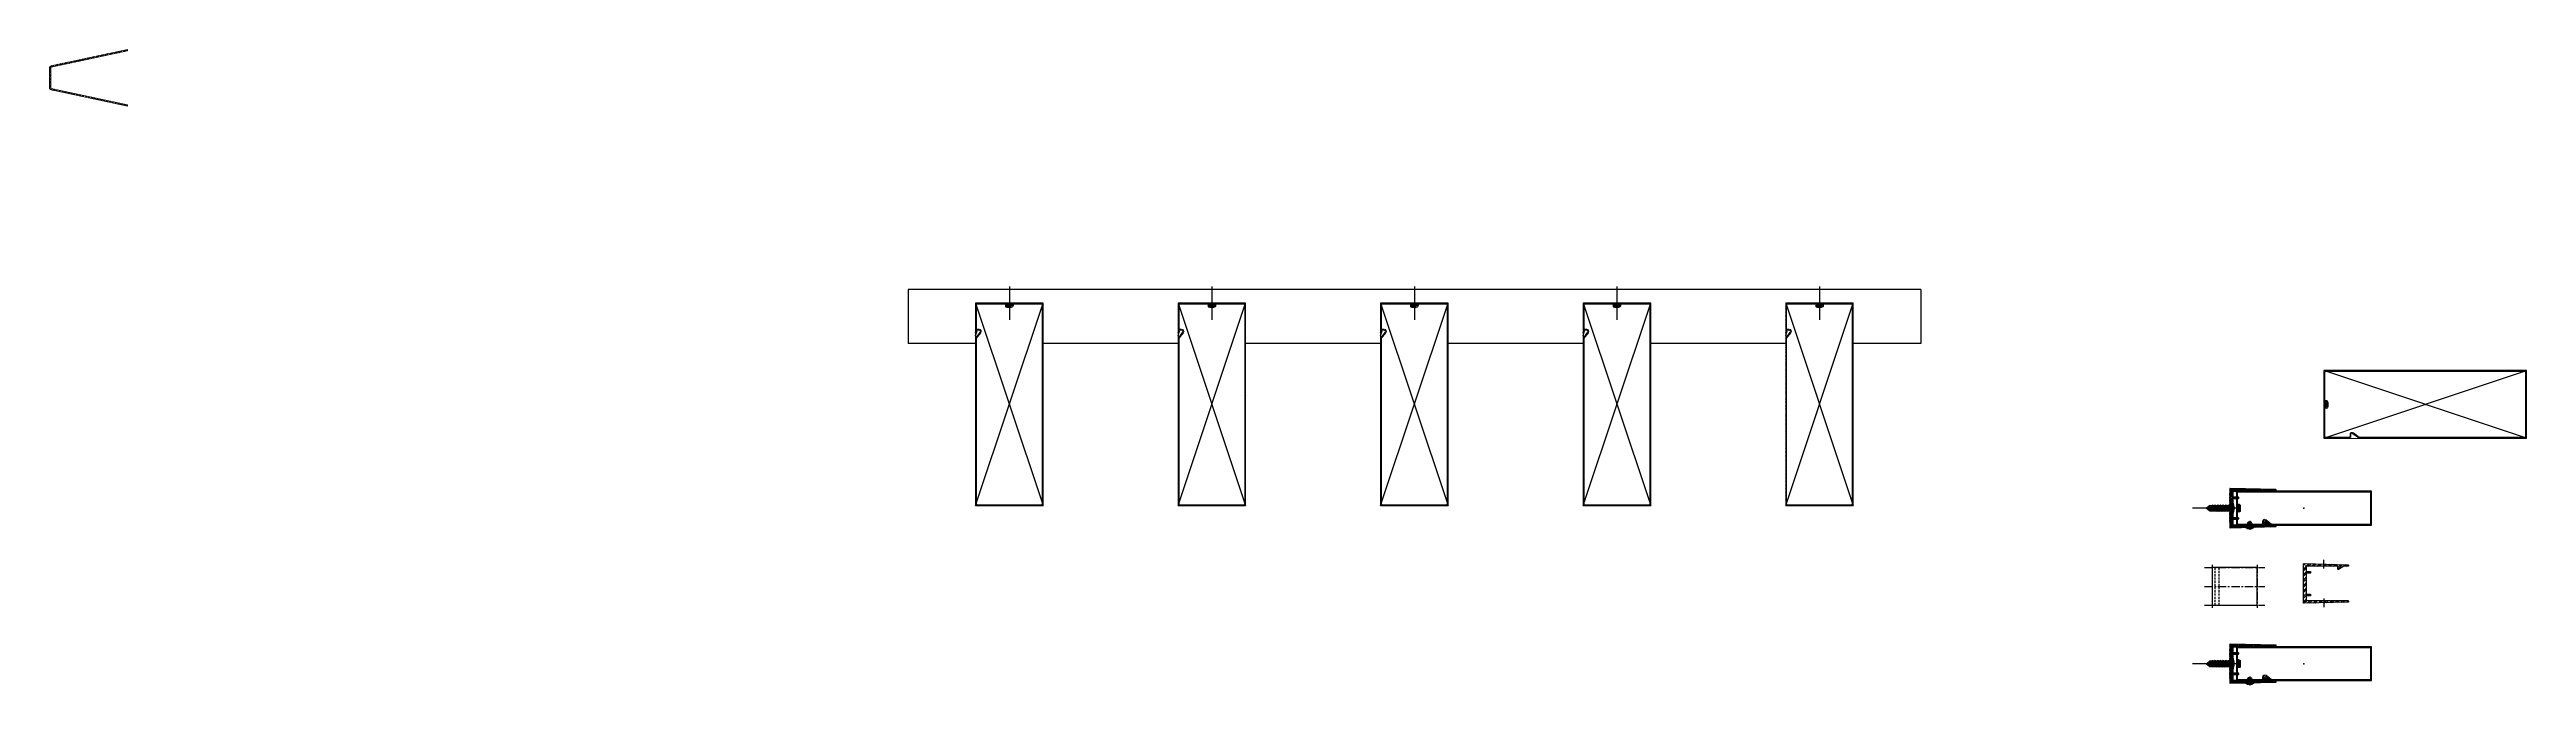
# Model space of a CAD drawing. Header units: millimetres. Extents: x -244126 to 368105, y -173968 to 259060.
# Drawn here: x 54314 to 56148, y 62376 to 62848 of the extents above; entities that cross this region are included whole.
import ezdxf

# ---------------------------------------------------------------- set-up
doc = ezdxf.new("R2010")
doc.units = ezdxf.units.MM
doc.header["$MEASUREMENT"] = 0
for name, pattern in [('CENTER', [2, 1.25, -0.25, 0.25, -0.25]), ('HIDDEN', [9.525, 6.35, -3.175]), ('SLD-Solid', [0])]:
    doc.linetypes.add(name, pattern=pattern)
for name, color, linetype in [('000 - GRID', 8, 'CENTER'), ('000 - H A T C H', 8, 'Continuous'), ('000 - H I D D E N', 7, 'Continuous'), ('000 - L I N E 0.1', 1, 'Continuous'), ('000 - SYMBOL CON', 1, 'Continuous'), ('000 - WIPEOUT', 250, 'Continuous'), ('001 - ASCESSORIES', 1, 'Continuous'), ('A02_LITEWOOD', 7, 'Continuous'), ('A03_SUN LOUVER', 7, 'Continuous')]:
    doc.layers.add(name, color=color, linetype=linetype)
doc.styles.add('Cetury Gothic', font='GOTHIC.TTF')

# ---------------------------------------------------------------- blocks, each defined once
blk = doc.blocks.new('*U3117')
at = {"color": 250}
blk.add_wipeout([(-75, -25), (75, -25), (75, 25), (-75, 25)], dxfattribs=at).dxf.layer = '000 - WIPEOUT'
blk.add_point((0, 0))
at = {"layer": 'A02_LITEWOOD', "color": 0, "linetype": 'SLD-Solid', "lineweight": 15}
blk.add_lwpolyline([(-73.4, -1.8), (-72.7, -1.8), (-72.7, 1.3, 0.414214), (-73.6, 2.2), (-74.1, 2.2, 0.414214), (-75, 1.3), (-75, -23.9, 0.414214), (-73.9, -25), (-56.2, -25, 0.414214), (-55, -23.9), (-55, -22.4, -0.616061), (-53.5, -21.7), (-49.4, -24.8, 0.164473), (-48.9, -25), (73.8, -25, 0.414214), (75, -23.9), (75, 23.8, 0.414214), (73.8, 25), (-73.9, 25, 0.414214), (-75, 23.8), (-75, 3.2, 0.414214), (-74.1, 2.3), (-73.5, 2.3, -0.414214), (-72.6, 1.4), (-72.6, -1.8, -0.414214), (-73, -2.2), (-73, -2.2, -0.414214), (-73.5, -1.8), (-73.5, 1.4), (-74.2, 1.4), (-74.2, -1.8, 1.000966), (-71.9, -1.8), (-71.9, 1.4, 0.414214), (-73.5, 3), (-74.1, 3, -0.414214), (-74.3, 3.2), (-74.3, 23.8, -0.414214), (-73.9, 24.3), (73.8, 24.3, -0.414214), (74.3, 23.8), (74.3, -23.9, -0.414214), (73.8, -24.3), (-48.9, -24.3, -0.164473), (-49, -24.3), (-53.1, -21.1, 0.617259), (-55.7, -22.4), (-55.7, -23.9, -0.414214), (-56.2, -24.3), (-73.9, -24.3, -0.414214), (-74.3, -23.9), (-74.3, 1.3, -0.414214), (-74.1, 1.5), (-73.6, 1.5, -0.414214), (-73.4, 1.3)], format="xyb", close=True, dxfattribs=at)
blk = doc.blocks.new('000 - FAMELINE_AL.LITEWOOD_50x150mm._CUT_VIEW')
at = {"color": 250}
blk.add_wipeout([(-75, 25), (-75, -25), (75, -25), (75, 25)], dxfattribs=at).dxf.layer = '000 - WIPEOUT'
at = {"layer": '000 - H A T C H'}
h = blk.add_hatch(dxfattribs=at)
h.set_pattern_fill('ANSI32', color=8, scale=5)
h.set_pattern_definition([(45, (0, -84.774), (-1.325825, 1.325825), []), (45, (0.8839, -84.774), (-1.325825, 1.325825), [])])
edge = h.paths.add_edge_path()
edge.add_line((-73.4, -1.8), (-72.7, -1.8))
edge.add_line((-72.7, -1.8), (-72.7, 1.3))
edge.add_arc((-73.6, 1.3), 0.9, 360, 450)
edge.add_line((-73.6, 2.2), (-74.1, 2.2))
edge.add_arc((-74.1, 1.3), 0.9, 90, 180)
edge.add_line((-75, 1.3), (-75, -23.8))
edge.add_arc((-73.8, -23.8), 1.15, 180, 270)
edge.add_line((-73.9, -25), (-56.2, -25))
edge.add_arc((-56.2, -23.8), 1.15, 270, 360)
edge.add_line((-55, -23.9), (-55, -22.4))
edge.add_arc((-54.1, -22.4), 0.938, 53.0492, 179.5916, ccw=False)
edge.add_line((-53.5, -21.7), (-49.4, -24.8))
edge.add_arc((-48.9, -24.1), 0.9, 232.64, 270)
edge.add_line((-48.9, -25), (73.8, -25))
edge.add_arc((73.8, -23.8), 1.15, 270, 360)
edge.add_line((75, -23.9), (75, 23.8))
edge.add_arc((73.9, 23.9), 1.15, 360, 450)
edge.add_line((73.9, 25), (-73.8, 25))
edge.add_arc((-73.8, 23.9), 1.15, 90, 180)
edge.add_line((-75, 23.9), (-75, 3.2))
edge.add_arc((-74.1, 3.2), 0.9, 180, 270)
edge.add_line((-74.1, 2.3), (-73.5, 2.3))
edge.add_arc((-73.5, 1.4), 0.9, 0, 90, ccw=False)
edge.add_line((-72.6, 1.4), (-72.6, -1.8))
edge.add_arc((-73, -1.8), 0.45, 270, 360, ccw=False)
edge.add_line((-73, -2.2), (-73, -2.2))
edge.add_arc((-73, -1.8), 0.45, 180, 270, ccw=False)
edge.add_line((-73.5, -1.8), (-73.5, 1.4))
edge.add_line((-73.5, 1.4), (-74.2, 1.4))
edge.add_line((-74.2, 1.4), (-74.2, -1.8))
edge.add_arc((-73, -1.8), 1.17, 179.8894, 360)
edge.add_line((-71.9, -1.8), (-71.9, 1.4))
edge.add_arc((-73.5, 1.4), 1.6, 360, 450)
edge.add_line((-73.5, 3), (-74.1, 3))
edge.add_arc((-74.1, 3.2), 0.2, 180, 270, ccw=False)
edge.add_line((-74.3, 3.2), (-74.3, 23.9))
edge.add_arc((-73.8, 23.9), 0.45, 90, 180, ccw=False)
edge.add_line((-73.8, 24.3), (73.9, 24.3))
edge.add_arc((73.9, 23.9), 0.45, 0, 90, ccw=False)
edge.add_line((74.3, 23.9), (74.3, -23.9))
edge.add_arc((73.8, -23.8), 0.45, 270, 360, ccw=False)
edge.add_line((73.8, -24.3), (-48.9, -24.3))
edge.add_arc((-48.9, -24.1), 0.2, 232.64, 270, ccw=False)
edge.add_line((-49, -24.3), (-53.1, -21.1))
edge.add_arc((-54.1, -22.4), 1.64, 52.9496, 179.691)
edge.add_line((-55.7, -22.4), (-55.7, -23.8))
edge.add_arc((-56.1, -23.8), 0.45, 270, 360, ccw=False)
edge.add_line((-56.2, -24.3), (-73.9, -24.3))
edge.add_arc((-73.9, -23.8), 0.45, 180, 270, ccw=False)
edge.add_line((-74.3, -23.8), (-74.3, 1.3))
edge.add_arc((-74.1, 1.3), 0.2, 90, 180, ccw=False)
edge.add_line((-74.1, 1.5), (-73.6, 1.5))
edge.add_arc((-73.6, 1.3), 0.2, 0, 90, ccw=False)
edge.add_line((-73.4, 1.3), (-73.4, -1.8))
at = {"color": 3}
blk.add_point((0, 0), dxfattribs=at)
at = {"layer": 'Defpoints', "color": 250}
blk.add_lwpolyline([(-75, 25), (-75, -25), (75, -25), (75, 25)], close=True, dxfattribs=at)
at = {"layer": 'A02_LITEWOOD', "color": 0}
blk.add_blockref('*U3117', (0, 0), dxfattribs=at)
at = {"layer": '000 - SYMBOL CON', "color": 8, "linetype": 'ByBlock'}
for p, q in [((-75, -25), (75, 25)), ((75, -25), (-75, 25))]:
    blk.add_line(p, q, dxfattribs=at)
blk = doc.blocks.new('000 - ASSCESSORIES_FAMELINE_ALC-CARRIER_FOR_50x150mm._TOP_VIEW')
at = {"layer": '001 - ASCESSORIES', "color": 0}
for p, q in [((0, 150), (0, 0)), ((40, 150), (40, 100)), ((40, 50), (40, 0))]:
    blk.add_line(p, q, dxfattribs=at)
at = {"layer": '001 - ASCESSORIES', "color": 0, "linetype": 'SLD-Solid', "lineweight": 15}
blk.add_line((32, 50), (31.2, 50.2), dxfattribs=at)
at = {"layer": '001 - ASCESSORIES', "color": 0}
for points in [[(40, 100), (10, 100), (10, 50), (40, 50)], [(34.2, 50), (30.4, 51.1), (30.3, 50.5)], [(32, 50), (30.3, 50.5)]]:
    blk.add_lwpolyline(points, dxfattribs=at)
at = {"layer": '001 - ASCESSORIES', "color": 0, "linetype": 'SLD-Solid', "lineweight": 15}
blk.add_arc((270.3, 886), 868.8, 253.9699, 254.0359, dxfattribs=at)
at = {"layer": 'Defpoints', "color": 250}
blk.add_lwpolyline([(-2.3, 75), (22.3, 75)], dxfattribs=at)
blk = doc.blocks.new('SELF DRILLING SCREW No.8 - 19')
h = blk.add_hatch(color=250)
h.dxf.hatch_style = 1
edge = h.paths.add_edge_path()
edge.add_arc((3.1902, 8.9119), 0.00904, 60.1372, 119.8628)
edge.add_line((3.1857, 8.9198), (3.1857, 8.9193))
edge.add_line((3.1857, 8.9193), (3.1877, 8.9193))
edge.add_line((3.1877, 8.9193), (3.1882, 8.9175))
edge.add_line((3.1882, 8.9175), (3.1882, 8.9171))
edge.add_arc((3.1874, 8.9175), 0.000966, 292.4776, 334.1153, ccw=False)
edge.add_arc((3.1883, 8.9172), 0.000847, 224.556, 262.9855)
edge.add_line((3.1882, 8.9164), (3.1882, 8.9151))
edge.add_arc((3.1874, 8.9155), 0.000966, 292.4776, 334.1153, ccw=False)
edge.add_arc((3.1883, 8.9152), 0.000847, 224.556, 262.9855)
edge.add_line((3.1882, 8.9144), (3.1882, 8.9131))
edge.add_arc((3.1874, 8.9135), 0.000966, 292.4776, 334.1153, ccw=False)
edge.add_arc((3.1883, 8.9132), 0.000847, 224.556, 262.9855)
edge.add_line((3.1882, 8.9124), (3.1882, 8.9111))
edge.add_arc((3.1874, 8.9115), 0.000966, 292.4776, 334.1153, ccw=False)
edge.add_arc((3.1883, 8.9112), 0.000847, 224.556, 262.9855)
edge.add_line((3.1882, 8.9104), (3.1882, 8.9091))
edge.add_arc((3.1874, 8.9095), 0.000966, 292.4776, 334.1153, ccw=False)
edge.add_arc((3.1883, 8.9092), 0.000847, 224.556, 262.9855)
edge.add_line((3.1882, 8.9084), (3.1882, 8.9071))
edge.add_arc((3.1874, 8.9075), 0.000966, 292.4776, 334.1153, ccw=False)
edge.add_arc((3.1883, 8.9072), 0.000847, 224.556, 262.9855)
edge.add_line((3.1882, 8.9064), (3.1882, 8.9051))
edge.add_arc((3.1874, 8.9055), 0.000966, 292.4776, 334.1153, ccw=False)
edge.add_arc((3.1883, 8.9052), 0.000847, 224.556, 262.9855)
edge.add_line((3.1882, 8.9044), (3.1882, 8.9027))
edge.add_line((3.1882, 8.9027), (3.1902, 8.9003))
edge.add_line((3.1902, 8.9003), (3.1922, 8.9027))
edge.add_line((3.1922, 8.9027), (3.1922, 8.9073))
edge.add_arc((3.1918, 8.9083), 0.00105, 294.1341, 332.4587)
edge.add_arc((3.1928, 8.9084), 0.000657, 218.6596, 268.8819, ccw=False)
edge.add_line((3.1922, 8.908), (3.1922, 8.9093))
edge.add_arc((3.1918, 8.9103), 0.00105, 294.1341, 332.4587)
edge.add_arc((3.1928, 8.9104), 0.000657, 218.6596, 268.8819, ccw=False)
edge.add_line((3.1922, 8.91), (3.1922, 8.9113))
edge.add_arc((3.1918, 8.9123), 0.00105, 294.1341, 332.4587)
edge.add_arc((3.1928, 8.9124), 0.000657, 218.6596, 268.8819, ccw=False)
edge.add_line((3.1922, 8.912), (3.1922, 8.9133))
edge.add_arc((3.1918, 8.9143), 0.00105, 294.1341, 332.4587)
edge.add_arc((3.1928, 8.9144), 0.000657, 218.6596, 268.8819, ccw=False)
edge.add_line((3.1922, 8.914), (3.1922, 8.9153))
edge.add_arc((3.1918, 8.9163), 0.00105, 294.1341, 332.4587)
edge.add_arc((3.1928, 8.9164), 0.000657, 218.6596, 268.8819, ccw=False)
edge.add_line((3.1922, 8.916), (3.1922, 8.9173))
edge.add_arc((3.1918, 8.9183), 0.00105, 294.1341, 332.4587)
edge.add_arc((3.1928, 8.9184), 0.000657, 225.6091, 268.8819, ccw=False)
edge.add_line((3.1923, 8.918), (3.1927, 8.9193))
edge.add_line((3.1927, 8.9193), (3.1947, 8.9193))
edge.add_line((3.1947, 8.9193), (3.1947, 8.9198))
at = {"layer": '000 - L I N E 0.1', "color": 0}
for p, q in [((3.1857, 8.9193), (3.1857, 8.9198)), ((3.1947, 8.9198), (3.1857, 8.9198)), ((3.1947, 8.9193), (3.1857, 8.9193)), ((3.1877, 8.9193), (3.1882, 8.9175)), ((3.1877, 8.9167), (3.1927, 8.9178)), ((3.1882, 8.9171), (3.1882, 8.9175)), ((3.1882, 8.9151), (3.1882, 8.9164)), ((3.1897, 8.921), (3.1897, 8.9203)), ((3.1897, 8.9203), (3.1909, 8.9203)), ((3.1909, 8.9203), (3.1909, 8.9209)), ((3.1922, 8.916), (3.1922, 8.9173)), ((3.1923, 8.918), (3.1927, 8.9193)), ((3.1947, 8.9193), (3.1947, 8.9198)), ((3.1877, 8.9147), (3.1927, 8.9158)), ((3.1877, 8.9127), (3.1927, 8.9138)), ((3.1877, 8.9107), (3.1927, 8.9118)), ((3.1877, 8.9087), (3.19, 8.9092)), ((3.1877, 8.9067), (3.1891, 8.907)), ((3.1877, 8.9047), (3.1885, 8.9048)), ((3.1882, 8.9131), (3.1882, 8.9144)), ((3.1882, 8.9111), (3.1882, 8.9124)), ((3.1882, 8.9091), (3.1882, 8.9104)), ((3.1882, 8.9071), (3.1882, 8.9084)), ((3.1882, 8.9051), (3.1882, 8.9064)), ((3.1882, 8.9027), (3.1882, 8.9044)), ((3.1882, 8.9027), (3.1902, 8.9003)), ((3.1902, 8.9003), (3.1922, 8.9084)), ((3.1902, 8.9003), (3.1922, 8.9027)), ((3.1915, 8.9095), (3.1927, 8.9098)), ((3.1922, 8.9084), (3.1915, 8.9018)), ((3.1922, 8.914), (3.1922, 8.9153)), ((3.1922, 8.912), (3.1922, 8.9133)), ((3.1922, 8.91), (3.1922, 8.9113)), ((3.1922, 8.908), (3.1922, 8.9093)), ((3.1922, 8.9076), (3.1927, 8.9078)), ((3.1922, 8.9027), (3.1922, 8.9073)), ((3.1922, 8.906), (3.1922, 8.9073)), ((3.1922, 8.904), (3.1922, 8.9053))]:
    blk.add_line(p, q, dxfattribs=at)
for points in [[(3.1882, 8.9171), (3.1922, 8.918, 0.222712), (3.1927, 8.9178, -0.168799), (3.1922, 8.9173), (3.1882, 8.9164, -0.16927), (3.1877, 8.9167, 0.183704)], [(3.1882, 8.9151), (3.1922, 8.916, 0.222712), (3.1927, 8.9158, -0.168799), (3.1922, 8.9153), (3.1882, 8.9144, -0.16927), (3.1877, 8.9147, 0.183704)], [(3.1882, 8.9131), (3.1922, 8.914, 0.222712), (3.1927, 8.9138, -0.168799), (3.1922, 8.9133), (3.1882, 8.9124, -0.16927), (3.1877, 8.9127, 0.183704)], [(3.1882, 8.9111), (3.1922, 8.912, 0.222712), (3.1927, 8.9118, -0.168799), (3.1922, 8.9113), (3.1882, 8.9104, -0.16927), (3.1877, 8.9107, 0.183704)]]:
    blk.add_lwpolyline(points, format="xyb", close=True, dxfattribs=at)
for points in [[(3.1898, 8.9088), (3.1882, 8.9084, -0.16927), (3.1877, 8.9087, 0.183704), (3.1882, 8.9091), (3.1922, 8.91, 0.222712), (3.1927, 8.9098, -0.168799), (3.1922, 8.9093), (3.1919, 8.9092)], [(3.1889, 8.9066), (3.1882, 8.9064, -0.16927), (3.1877, 8.9067, 0.183704), (3.1882, 8.9071), (3.1892, 8.9073)], [(3.1884, 8.9045), (3.1882, 8.9044, -0.16927), (3.1877, 8.9047, 0.183704), (3.1882, 8.9051)], [(3.1922, 8.908), (3.1922, 8.908, 0.222712), (3.1927, 8.9078, -0.168799), (3.1922, 8.9073), (3.1921, 8.9073)]]:
    blk.add_lwpolyline(points, format="xyb", dxfattribs=at)
blk.add_lwpolyline([(3.1882, 8.9051), (3.1886, 8.9052)], dxfattribs=at)
for centre, radius, start, end in [((3.1902, 8.9119), 0.00904, 60.1372, 119.8628), ((3.2034, 8.902), 0.0151, 151.1413, 177.5421), ((3.1909, 8.9083), 0.00131, 2.4501, 128.8284)]:
    blk.add_arc(centre, radius, start, end, dxfattribs=at)
at = {"layer": 'Defpoints', "color": 0}
blk.add_line((3.1902, 8.9193), (3.1902, 8.9198), dxfattribs=at)
at = {"layer": 'Defpoints', "color": 2, "insert": (3.1904, 8.9078), "char_height": 0.001, "width": 0.059684, "attachment_point": 2, "style": 'Cetury Gothic'}
blk.add_mtext('\\A1;{\\H2.1x;\\C150;\\S3/4;\\H0.47634x; }', dxfattribs=at)
blk = doc.blocks.new('H-SELF DRILLING SCREW No.8 - 19.05mm.')
at = {"layer": '001 - ASCESSORIES', "color": 0}
blk.add_blockref('SELF DRILLING SCREW No.8 - 19', (-3.1902, -8.9193), dxfattribs=at)
blk = doc.blocks.new('*U929')
at = {"layer": 'Defpoints', "color": 250}
blk.add_line((0, 0.0051), (0, -0.0293), dxfattribs=at)
at = {"layer": '001 - ASCESSORIES', "color": 0}
blk.add_blockref('H-SELF DRILLING SCREW No.8 - 19.05mm.', (0, 0), dxfattribs=at)
blk = doc.blocks.new('*U3118')
at = {"color": 250}
blk.add_wipeout([(-50, -12.5), (50, -12.5), (50, 12.5), (-50, 12.5)], dxfattribs=at).dxf.layer = '000 - WIPEOUT'
blk.add_point((0, 0))
at = {"layer": 'A02_LITEWOOD', "color": 0, "linetype": 'SLD-Solid', "lineweight": 15}
blk.add_lwpolyline([(-48.4, -1.8), (-47.7, -1.8), (-47.7, 1.3, 0.414214), (-48.6, 2.2), (-49.1, 2.2, 0.414214), (-50, 1.3), (-50, -11.4, 0.414214), (-48.9, -12.5), (-31.2, -12.5, 0.414214), (-30, -11.4), (-30, -9.9, -0.616061), (-28.5, -9.2), (-24.4, -12.3, 0.164473), (-23.9, -12.5), (48.8, -12.5, 0.414214), (50, -11.4), (50, 11.3, 0.414214), (48.8, 12.5), (-48.9, 12.5, 0.414214), (-50, 11.3), (-50, 3.2, 0.414214), (-49.1, 2.3), (-48.5, 2.3, -0.414214), (-47.6, 1.4), (-47.6, -1.8, -0.414214), (-48, -2.2), (-48, -2.2, -0.414214), (-48.5, -1.8), (-48.5, 1.4), (-49.2, 1.4), (-49.2, -1.8, 1.000966), (-46.9, -1.8), (-46.9, 1.4, 0.414214), (-48.5, 3), (-49.1, 3, -0.414214), (-49.3, 3.2), (-49.3, 11.3, -0.414214), (-48.9, 11.8), (48.8, 11.8, -0.414214), (49.3, 11.3), (49.3, -11.4, -0.414214), (48.8, -11.8), (-23.9, -11.8, -0.164473), (-24, -11.8), (-28.1, -8.6, 0.617259), (-30.7, -9.9), (-30.7, -11.4, -0.414214), (-31.2, -11.8), (-48.9, -11.8, -0.414214), (-49.3, -11.4), (-49.3, 1.3, -0.414214), (-49.1, 1.5), (-48.6, 1.5, -0.414214), (-48.4, 1.3)], format="xyb", close=True, dxfattribs=at)
blk = doc.blocks.new('000 - FAMELINE_AL.LITEWOOD_25x100mm._CUT_VIEW')
at = {"color": 250}
blk.add_wipeout([(-50, 12.5), (-50, -12.5), (50, -12.5), (50, 12.5)], dxfattribs=at).dxf.layer = '000 - WIPEOUT'
at = {"layer": '000 - H A T C H'}
h = blk.add_hatch(dxfattribs=at)
h.set_pattern_fill('ANSI32', color=256, scale=2)
edge = h.paths.add_edge_path()
edge.add_line((-48.4, -1.8), (-47.7, -1.8))
edge.add_line((-47.7, -1.8), (-47.7, 1.3))
edge.add_arc((-48.6, 1.3), 0.9, 360, 450)
edge.add_line((-48.6, 2.2), (-49.1, 2.2))
edge.add_arc((-49.1, 1.3), 0.9, 90, 180)
edge.add_line((-50, 1.3), (-50, -11.4))
edge.add_arc((-48.8, -11.3), 1.15, 180, 270)
edge.add_line((-48.9, -12.5), (-31.2, -12.5))
edge.add_arc((-31.2, -11.3), 1.15, 270, 360)
edge.add_line((-30, -11.4), (-30, -9.9))
edge.add_arc((-29.1, -9.9), 0.938, 53.0492, 179.5916, ccw=False)
edge.add_line((-28.5, -9.2), (-24.4, -12.3))
edge.add_arc((-23.9, -11.6), 0.9, 232.64, 270)
edge.add_line((-23.9, -12.5), (48.8, -12.5))
edge.add_arc((48.8, -11.3), 1.15, 270, 360)
edge.add_line((50, -11.4), (50, 11.3))
edge.add_arc((48.9, 11.3), 1.15, 360, 450)
edge.add_line((48.9, 12.5), (-48.8, 12.5))
edge.add_arc((-48.8, 11.3), 1.15, 90, 180)
edge.add_line((-50, 11.4), (-50, 3.2))
edge.add_arc((-49.1, 3.2), 0.9, 180, 270)
edge.add_line((-49.1, 2.3), (-48.5, 2.3))
edge.add_arc((-48.5, 1.4), 0.9, 0, 90, ccw=False)
edge.add_line((-47.6, 1.4), (-47.6, -1.8))
edge.add_arc((-48, -1.8), 0.45, 270, 360, ccw=False)
edge.add_line((-48, -2.2), (-48, -2.2))
edge.add_arc((-48, -1.8), 0.45, 180, 270, ccw=False)
edge.add_line((-48.5, -1.8), (-48.5, 1.4))
edge.add_line((-48.5, 1.4), (-49.2, 1.4))
edge.add_line((-49.2, 1.4), (-49.2, -1.8))
edge.add_arc((-48, -1.8), 1.17, 179.8894, 360)
edge.add_line((-46.9, -1.8), (-46.9, 1.4))
edge.add_arc((-48.5, 1.4), 1.6, 360, 450)
edge.add_line((-48.5, 3), (-49.1, 3))
edge.add_arc((-49.1, 3.2), 0.2, 180, 270, ccw=False)
edge.add_line((-49.3, 3.2), (-49.3, 11.4))
edge.add_arc((-48.8, 11.4), 0.45, 90, 180, ccw=False)
edge.add_line((-48.8, 11.8), (48.9, 11.8))
edge.add_arc((48.9, 11.4), 0.45, 0, 90, ccw=False)
edge.add_line((49.3, 11.4), (49.3, -11.4))
edge.add_arc((48.8, -11.3), 0.45, 270, 360, ccw=False)
edge.add_line((48.8, -11.8), (-23.9, -11.8))
edge.add_arc((-23.9, -11.6), 0.2, 232.64, 270, ccw=False)
edge.add_line((-24, -11.8), (-28.1, -8.6))
edge.add_arc((-29.1, -9.9), 1.64, 52.9496, 179.691)
edge.add_line((-30.7, -9.9), (-30.7, -11.4))
edge.add_arc((-31.1, -11.3), 0.45, 270, 360, ccw=False)
edge.add_line((-31.2, -11.8), (-48.9, -11.8))
edge.add_arc((-48.9, -11.3), 0.45, 180, 270, ccw=False)
edge.add_line((-49.3, -11.4), (-49.3, 1.3))
edge.add_arc((-49.1, 1.3), 0.2, 90, 180, ccw=False)
edge.add_line((-49.1, 1.5), (-48.6, 1.5))
edge.add_arc((-48.6, 1.3), 0.2, 0, 90, ccw=False)
edge.add_line((-48.4, 1.3), (-48.4, -1.8))
h.paths.add_polyline_path([(-50, -12.5), (50, -12.5), (50, 12.5), (-50, 12.5)], flags=0)
at = {"layer": 'Defpoints', "color": 250}
blk.add_lwpolyline([(-50, 12.5), (-50, -12.5), (50, -12.5), (50, 12.5)], close=True, dxfattribs=at)
at = {"layer": 'A02_LITEWOOD', "color": 0}
blk.add_blockref('*U3118', (0, 0), dxfattribs=at)
at = {"layer": 'A03_SUN LOUVER', "color": 0}
blk.add_point((0, 0), dxfattribs=at)
blk = doc.blocks.new('000 - ASSCESSORIES_FAMELINE_AL.FLEX_BRACKET_FOR_25x100mm._CUT_VIEW')
at = {"layer": '000 - H A T C H'}
h = blk.add_hatch(dxfattribs=at)
h.set_pattern_fill('ANSI32', color=8, scale=3)
edge = h.paths.add_edge_path()
edge.add_line((0.2, -8.2), (0, -8.4))
edge.add_line((0, -8.4), (0.2, -8.6))
edge.add_line((0.2, -8.6), (0, -8.8))
edge.add_line((0, -8.8), (0.2, -9))
edge.add_line((0.2, -9), (0, -9.2))
edge.add_line((0, -9.2), (0.2, -9.4))
edge.add_line((0.2, -9.4), (0, -9.6))
edge.add_line((0, -9.6), (0.2, -9.8))
edge.add_line((0.2, -9.8), (0, -10))
edge.add_line((0, -10), (0.2, -10.2))
edge.add_line((0.2, -10.2), (0, -10.4))
edge.add_line((0, -10.4), (0.2, -10.6))
edge.add_line((0.2, -10.6), (0, -10.8))
edge.add_line((0, -10.8), (0.2, -11))
edge.add_line((0.2, -11), (0.2, -14.2))
edge.add_arc((0.5, -14.2), 0.3, 180, 271.3284)
edge.add_line((0.5, -14.5), (34.4, -13.7))
edge.add_arc((34.4, -13.4), 0.3, 271.3284, 360)
edge.add_line((34.7, -13.4), (34.7, -12.8))
edge.add_arc((34.4, -12.8), 0.3, 360, 450)
edge.add_line((34.4, -12.5), (30.5, -12.5))
edge.add_arc((30.5, -12.2), 0.3, 240.9454, 270, ccw=False)
edge.add_line((30.3, -12.5), (26.3, -10.2))
edge.add_arc((26.2, -10.5), 0.3, 60.9454, 180)
edge.add_line((25.9, -10.5), (25.9, -12.2))
edge.add_arc((25.6, -12.2), 0.3, -90, 0, ccw=False)
edge.add_line((25.6, -12.5), (3, -12.5))
edge.add_arc((3, -12.2), 0.3, 180, 270, ccw=False)
edge.add_line((2.7, -12.2), (2.7, -8.4))
edge.add_arc((3, -8.4), 0.3, 91, 180, ccw=False)
edge.add_line((3, -8.1), (6.6, -8.1))
edge.add_arc((6.6, -7.8), 0.3, 271, 360)
edge.add_line((6.9, -7.8), (6.9, -7.4))
edge.add_arc((6.6, -7.4), 0.3, 0, 89)
edge.add_line((6.6, -7.1), (3, -7))
edge.add_arc((3, -6.7), 0.3, 180, 269, ccw=False)
edge.add_line((2.7, -6.7), (2.7, -0.3))
edge.add_line((2.7, -0.3), (2.4, 0))
edge.add_line((2.4, 0), (2.7, 0.3))
edge.add_line((2.7, 0.3), (2.7, 6.7))
edge.add_arc((3, 6.7), 0.3, 91, 180, ccw=False)
edge.add_line((3, 7), (6.6, 7.1))
edge.add_arc((6.6, 7.4), 0.3, 271, 360)
edge.add_line((6.9, 7.4), (6.9, 7.8))
edge.add_arc((6.6, 7.8), 0.3, 0, 89)
edge.add_line((6.6, 8.1), (3, 8.1))
edge.add_arc((3, 8.4), 0.3, 180, 269, ccw=False)
edge.add_line((2.7, 8.4), (2.7, 12.2))
edge.add_arc((3, 12.2), 0.3, 90, 180, ccw=False)
edge.add_line((3, 12.5), (16.7, 12.5))
edge.add_line((16.7, 12.5), (16.9, 12.3))
edge.add_line((16.9, 12.3), (17.1, 12.5))
edge.add_line((17.1, 12.5), (17.3, 12.3))
edge.add_line((17.3, 12.3), (17.5, 12.5))
edge.add_line((17.5, 12.5), (17.7, 12.3))
edge.add_line((17.7, 12.3), (17.9, 12.5))
edge.add_line((17.9, 12.5), (18.1, 12.3))
edge.add_line((18.1, 12.3), (18.3, 12.5))
edge.add_line((18.3, 12.5), (18.5, 12.3))
edge.add_line((18.5, 12.3), (18.7, 12.5))
edge.add_line((18.7, 12.5), (18.9, 12.3))
edge.add_line((18.9, 12.3), (19.1, 12.5))
edge.add_line((19.1, 12.5), (19.3, 12.3))
edge.add_line((19.3, 12.3), (19.5, 12.5))
edge.add_line((19.5, 12.5), (19.7, 12.3))
edge.add_line((19.7, 12.3), (19.9, 12.5))
edge.add_line((19.9, 12.5), (20.1, 12.3))
edge.add_line((20.1, 12.3), (20.3, 12.5))
edge.add_line((20.3, 12.5), (20.5, 12.3))
edge.add_line((20.5, 12.3), (20.7, 12.5))
edge.add_line((20.7, 12.5), (20.9, 12.3))
edge.add_line((20.9, 12.3), (21.1, 12.5))
edge.add_line((21.1, 12.5), (21.3, 12.3))
edge.add_line((21.3, 12.3), (21.5, 12.5))
edge.add_line((21.5, 12.5), (21.7, 12.3))
edge.add_line((21.7, 12.3), (21.9, 12.5))
edge.add_line((21.9, 12.5), (22.1, 12.3))
edge.add_line((22.1, 12.3), (22.3, 12.5))
edge.add_line((22.3, 12.5), (22.5, 12.3))
edge.add_line((22.5, 12.3), (22.7, 12.5))
edge.add_line((22.7, 12.5), (22.9, 12.3))
edge.add_line((22.9, 12.3), (23.1, 12.5))
edge.add_line((23.1, 12.5), (23.3, 12.3))
edge.add_line((23.3, 12.3), (23.5, 12.5))
edge.add_line((23.5, 12.5), (23.7, 12.3))
edge.add_line((23.7, 12.3), (23.9, 12.5))
edge.add_line((23.9, 12.5), (24.1, 12.3))
edge.add_line((24.1, 12.3), (24.3, 12.5))
edge.add_line((24.3, 12.5), (24.5, 12.3))
edge.add_line((24.5, 12.3), (24.7, 12.5))
edge.add_line((24.7, 12.5), (24.9, 12.3))
edge.add_line((24.9, 12.3), (25.1, 12.5))
edge.add_line((25.1, 12.5), (25.3, 12.3))
edge.add_line((25.3, 12.3), (25.5, 12.5))
edge.add_line((25.5, 12.5), (25.7, 12.3))
edge.add_line((25.7, 12.3), (25.9, 12.5))
edge.add_line((25.9, 12.5), (26.1, 12.3))
edge.add_line((26.1, 12.3), (26.3, 12.5))
edge.add_line((26.3, 12.5), (26.5, 12.3))
edge.add_line((26.5, 12.3), (26.7, 12.5))
edge.add_line((26.7, 12.5), (26.9, 12.3))
edge.add_line((26.9, 12.3), (27.1, 12.5))
edge.add_line((27.1, 12.5), (27.3, 12.3))
edge.add_line((27.3, 12.3), (27.5, 12.5))
edge.add_line((27.5, 12.5), (27.7, 12.3))
edge.add_line((27.7, 12.3), (27.9, 12.5))
edge.add_line((27.9, 12.5), (28.1, 12.3))
edge.add_line((28.1, 12.3), (28.3, 12.5))
edge.add_line((28.3, 12.5), (28.5, 12.3))
edge.add_line((28.5, 12.3), (28.7, 12.5))
edge.add_line((28.7, 12.5), (28.9, 12.3))
edge.add_line((28.9, 12.3), (29.1, 12.5))
edge.add_line((29.1, 12.5), (29.3, 12.3))
edge.add_line((29.3, 12.3), (29.5, 12.5))
edge.add_line((29.5, 12.5), (29.7, 12.3))
edge.add_line((29.7, 12.3), (29.9, 12.5))
edge.add_line((29.9, 12.5), (30.1, 12.3))
edge.add_line((30.1, 12.3), (30.3, 12.5))
edge.add_line((30.3, 12.5), (30.5, 12.3))
edge.add_line((30.5, 12.3), (30.7, 12.5))
edge.add_line((30.7, 12.5), (30.9, 12.3))
edge.add_line((30.9, 12.3), (31.1, 12.5))
edge.add_line((31.1, 12.5), (31.3, 12.3))
edge.add_line((31.3, 12.3), (31.5, 12.5))
edge.add_line((31.5, 12.5), (31.7, 12.3))
edge.add_line((31.7, 12.3), (31.9, 12.5))
edge.add_line((31.9, 12.5), (32.1, 12.3))
edge.add_line((32.1, 12.3), (32.3, 12.5))
edge.add_line((32.3, 12.5), (32.5, 12.3))
edge.add_line((32.5, 12.3), (32.7, 12.5))
edge.add_line((32.7, 12.5), (34.4, 12.5))
edge.add_arc((34.4, 12.8), 0.3, 270, 360)
edge.add_line((34.7, 12.8), (34.7, 13.4))
edge.add_arc((34.4, 13.4), 0.3, 360, 448.6716)
edge.add_line((34.4, 13.7), (0.5, 14.5))
edge.add_arc((0.5, 14.2), 0.3, 88.6716, 180)
edge.add_line((0.2, 14.2), (0.2, 11))
edge.add_line((0.2, 11), (0, 10.8))
edge.add_line((0, 10.8), (0.2, 10.6))
edge.add_line((0.2, 10.6), (0, 10.4))
edge.add_line((0, 10.4), (0.2, 10.2))
edge.add_line((0.2, 10.2), (0, 10))
edge.add_line((0, 10), (0.2, 9.8))
edge.add_line((0.2, 9.8), (0, 9.6))
edge.add_line((0, 9.6), (0.2, 9.4))
edge.add_line((0.2, 9.4), (0, 9.2))
edge.add_line((0, 9.2), (0.2, 9))
edge.add_line((0.2, 9), (0, 8.8))
edge.add_line((0, 8.8), (0.2, 8.6))
edge.add_line((0.2, 8.6), (0, 8.4))
edge.add_line((0, 8.4), (0.2, 8.2))
edge.add_line((0.2, 8.2), (0, 8))
edge.add_line((0, 8), (0.2, 7.8))
edge.add_line((0.2, 7.8), (0, 7.6))
edge.add_line((0, 7.6), (0.2, 7.4))
edge.add_line((0.2, 7.4), (0, 7.2))
edge.add_line((0, 7.2), (0.2, 7))
edge.add_line((0.2, 7), (0, 6.8))
edge.add_line((0, 6.8), (0.2, 6.6))
edge.add_line((0.2, 6.6), (0, 6.4))
edge.add_line((0, 6.4), (0.2, 6.2))
edge.add_line((0.2, 6.2), (0, 6))
edge.add_line((0, 6), (0.2, 5.8))
edge.add_line((0.2, 5.8), (0, 5.6))
edge.add_line((0, 5.6), (0.2, 5.4))
edge.add_line((0.2, 5.4), (0, 5.2))
edge.add_line((0, 5.2), (0.2, 5))
edge.add_line((0.2, 5), (0, 4.8))
edge.add_line((0, 4.8), (0.2, 4.6))
edge.add_line((0.2, 4.6), (0, 4.4))
edge.add_line((0, 4.4), (0.2, 4.2))
edge.add_line((0.2, 4.2), (0, 4))
edge.add_line((0, 4), (0.2, 3.8))
edge.add_line((0.2, 3.8), (0, 3.6))
edge.add_line((0, 3.6), (0.2, 3.4))
edge.add_line((0.2, 3.4), (0, 3.2))
edge.add_line((0, 3.2), (0.2, 3))
edge.add_line((0.2, 3), (0, 2.8))
edge.add_line((0, 2.8), (0.2, 2.6))
edge.add_line((0.2, 2.6), (0, 2.4))
edge.add_line((0, 2.4), (0.2, 2.2))
edge.add_line((0.2, 2.2), (0, 2))
edge.add_line((0, 2), (0.2, 1.8))
edge.add_line((0.2, 1.8), (0, 1.6))
edge.add_line((0, 1.6), (0.2, 1.4))
edge.add_line((0.2, 1.4), (0, 1.2))
edge.add_line((0, 1.2), (0.2, 1))
edge.add_line((0.2, 1), (0, 0.8))
edge.add_line((0, 0.8), (0.2, 0.6))
edge.add_line((0.2, 0.6), (0, 0.4))
edge.add_line((0, 0.4), (0.2, 0.2))
edge.add_line((0.2, 0.2), (0, 0))
edge.add_line((0, 0), (0.2, -0.2))
edge.add_line((0.2, -0.2), (0, -0.4))
edge.add_line((0, -0.4), (0.2, -0.6))
edge.add_line((0.2, -0.6), (0, -0.8))
edge.add_line((0, -0.8), (0.2, -1))
edge.add_line((0.2, -1), (0, -1.2))
edge.add_line((0, -1.2), (0.2, -1.4))
edge.add_line((0.2, -1.4), (0, -1.6))
edge.add_line((0, -1.6), (0.2, -1.8))
edge.add_line((0.2, -1.8), (0, -2))
edge.add_line((0, -2), (0.2, -2.2))
edge.add_line((0.2, -2.2), (0, -2.4))
edge.add_line((0, -2.4), (0.2, -2.6))
edge.add_line((0.2, -2.6), (0, -2.8))
edge.add_line((0, -2.8), (0.2, -3))
edge.add_line((0.2, -3), (0, -3.2))
edge.add_line((0, -3.2), (0.2, -3.4))
edge.add_line((0.2, -3.4), (0, -3.6))
edge.add_line((0, -3.6), (0.2, -3.8))
edge.add_line((0.2, -3.8), (0, -4))
edge.add_line((0, -4), (0.2, -4.2))
edge.add_line((0.2, -4.2), (0, -4.4))
edge.add_line((0, -4.4), (0.2, -4.6))
edge.add_line((0.2, -4.6), (0, -4.8))
edge.add_line((0, -4.8), (0.2, -5))
edge.add_line((0.2, -5), (0, -5.2))
edge.add_line((0, -5.2), (0.2, -5.4))
edge.add_line((0.2, -5.4), (0, -5.6))
edge.add_line((0, -5.6), (0.2, -5.8))
edge.add_line((0.2, -5.8), (0, -6))
edge.add_line((0, -6), (0.2, -6.2))
edge.add_line((0.2, -6.2), (0, -6.4))
edge.add_line((0, -6.4), (0.2, -6.6))
edge.add_line((0.2, -6.6), (0, -6.8))
edge.add_line((0, -6.8), (0.2, -7))
edge.add_line((0.2, -7), (0, -7.2))
edge.add_line((0, -7.2), (0.2, -7.4))
edge.add_line((0.2, -7.4), (0, -7.6))
edge.add_line((0, -7.6), (0.2, -7.8))
edge.add_line((0.2, -7.8), (0, -8))
edge.add_line((0, -8), (0.2, -8.2))
at = {"layer": '001 - ASCESSORIES', "color": 0}
blk.add_lwpolyline([(0.2, -8.2), (0, -8.4), (0.2, -8.6), (0, -8.8), (0.2, -9), (0, -9.2), (0.2, -9.4), (0, -9.6), (0.2, -9.8), (0, -10), (0.2, -10.2), (0, -10.4), (0.2, -10.6), (0, -10.8), (0.2, -11), (0.2, -14.2, 0.42102), (0.5, -14.5), (34.4, -13.7, 0.407439), (34.7, -13.4), (34.7, -12.8, 0.414214), (34.4, -12.5), (30.5, -12.5, -0.127458), (30.3, -12.5), (26.3, -10.2, 0.571863), (25.9, -10.5), (25.9, -12.2, -0.414214), (25.6, -12.5), (3, -12.5, -0.414214), (2.7, -12.2), (2.7, -8.4, -0.409111), (3, -8.1), (6.6, -8.1, 0.409111), (6.9, -7.8), (6.9, -7.4, 0.409111), (6.6, -7.1), (3, -7, -0.409111), (2.7, -6.7), (2.7, -0.3), (2.4, 0), (2.7, 0.3), (2.7, 6.7, -0.409111), (3, 7), (6.6, 7.1, 0.409111), (6.9, 7.4), (6.9, 7.8, 0.409111), (6.6, 8.1), (3, 8.1, -0.409111), (2.7, 8.4), (2.7, 12.2, -0.414214), (3, 12.5), (16.7, 12.5), (16.9, 12.3), (17.1, 12.5), (17.3, 12.3), (17.5, 12.5), (17.7, 12.3), (17.9, 12.5), (18.1, 12.3), (18.3, 12.5), (18.5, 12.3), (18.7, 12.5), (18.9, 12.3), (19.1, 12.5), (19.3, 12.3), (19.5, 12.5), (19.7, 12.3), (19.9, 12.5), (20.1, 12.3), (20.3, 12.5), (20.5, 12.3), (20.7, 12.5), (20.9, 12.3), (21.1, 12.5), (21.3, 12.3), (21.5, 12.5), (21.7, 12.3), (21.9, 12.5), (22.1, 12.3), (22.3, 12.5), (22.5, 12.3), (22.7, 12.5), (22.9, 12.3), (23.1, 12.5), (23.3, 12.3), (23.5, 12.5), (23.7, 12.3), (23.9, 12.5), (24.1, 12.3), (24.3, 12.5), (24.5, 12.3), (24.7, 12.5), (24.9, 12.3), (25.1, 12.5), (25.3, 12.3), (25.5, 12.5), (25.7, 12.3), (25.9, 12.5), (26.1, 12.3), (26.3, 12.5), (26.5, 12.3), (26.7, 12.5), (26.9, 12.3), (27.1, 12.5), (27.3, 12.3), (27.5, 12.5), (27.7, 12.3), (27.9, 12.5), (28.1, 12.3), (28.3, 12.5), (28.5, 12.3), (28.7, 12.5), (28.9, 12.3), (29.1, 12.5), (29.3, 12.3), (29.5, 12.5), (29.7, 12.3), (29.9, 12.5), (30.1, 12.3), (30.3, 12.5), (30.5, 12.3), (30.7, 12.5), (30.9, 12.3), (31.1, 12.5), (31.3, 12.3), (31.5, 12.5), (31.7, 12.3), (31.9, 12.5), (32.1, 12.3), (32.3, 12.5), (32.5, 12.3), (32.7, 12.5), (34.4, 12.5, 0.414214), (34.7, 12.8), (34.7, 13.4, 0.407439), (34.4, 13.7), (0.5, 14.5, 0.42102), (0.2, 14.2), (0.2, 11), (0, 10.8), (0.2, 10.6), (0, 10.4), (0.2, 10.2), (0, 10), (0.2, 9.8), (0, 9.6), (0.2, 9.4), (0, 9.2), (0.2, 9), (0, 8.8), (0.2, 8.6), (0, 8.4), (0.2, 8.2), (0, 8), (0.2, 7.8), (0, 7.6), (0.2, 7.4), (0, 7.2), (0.2, 7), (0, 6.8), (0.2, 6.6), (0, 6.4), (0.2, 6.2), (0, 6), (0.2, 5.8), (0, 5.6), (0.2, 5.4), (0, 5.2), (0.2, 5), (0, 4.8), (0.2, 4.6), (0, 4.4), (0.2, 4.2), (0, 4), (0.2, 3.8), (0, 3.6), (0.2, 3.4), (0, 3.2), (0.2, 3), (0, 2.8), (0.2, 2.6), (0, 2.4), (0.2, 2.2), (0, 2), (0.2, 1.8), (0, 1.6), (0.2, 1.4), (0, 1.2), (0.2, 1), (0, 0.8), (0.2, 0.6), (0, 0.4), (0.2, 0.2), (0, 0), (0.2, -0.2), (0, -0.4), (0.2, -0.6), (0, -0.8), (0.2, -1), (0, -1.2), (0.2, -1.4), (0, -1.6), (0.2, -1.8), (0, -2), (0.2, -2.2), (0, -2.4), (0.2, -2.6), (0, -2.8), (0.2, -3), (0, -3.2), (0.2, -3.4), (0, -3.6), (0.2, -3.8), (0, -4), (0.2, -4.2), (0, -4.4), (0.2, -4.6), (0, -4.8), (0.2, -5), (0, -5.2), (0.2, -5.4), (0, -5.6), (0.2, -5.8), (0, -6), (0.2, -6.2), (0, -6.4), (0.2, -6.6), (0, -6.8), (0.2, -7), (0, -7.2), (0.2, -7.4), (0, -7.6), (0.2, -7.8), (0, -8)], format="xyb", close=True, dxfattribs=at)
blk = doc.blocks.new('*U928')
at = {"layer": '000 - H A T C H'}
h = blk.add_hatch(color=250, dxfattribs=at)
h.dxf.hatch_style = 1
h.paths.add_polyline_path([(-0.001, -0.0015), (0, -0.003), (0, -0.001), (0, 0.001), (0, 0.003), (-0.001, 0.0015)])
h = blk.add_hatch(color=250, dxfattribs=at)
h.dxf.hatch_style = 1
h.paths.add_polyline_path([(0.0024, -0.001), (0.0024, 0.001), (0, 0.001), (0, -0.001)])
h = blk.add_hatch(color=250, dxfattribs=at)
h.dxf.hatch_style = 1
h.paths.add_polyline_path([(0.0024, -0.001, 0.666667), (0.0039, -0.001, 0.5), (0.0039, 0.001, 0.666667), (0.0024, 0.001)])
blk.add_lwpolyline([(0.0024, -0.001), (0.0024, 0.001), (0, 0.001), (0, -0.001), (0.0024, -0.001)], close=True)
at = {"layer": '001 - ASCESSORIES', "color": 0}
for p, q in [((0.0024, 0.001), (0, 0.001)), ((0.0024, -0.001), (0, -0.001))]:
    blk.add_line(p, q, dxfattribs=at)
blk.add_lwpolyline([(-0.001, -0.0015), (-0.001, 0.0015), (0, 0.003), (0, -0.003)], close=True, dxfattribs=at)
blk.add_lwpolyline([(0.0039, -0.001), (0.0039, 0.001, -0.5), (0.0039, -0.001, -0.666667), (0.0024, -0.001), (0.0024, 0.001, -0.666667), (0.0039, 0.001)], format="xyb", dxfattribs=at)
at = {"layer": 'Defpoints', "color": 250}
blk.add_line((0.005, 0), (-0.0018, 0), dxfattribs=at)
blk = doc.blocks.new('*U931')
at = {"layer": '001 - ASCESSORIES', "color": 8, "xscale": 1000, "yscale": 1000, "zscale": 1000, "rotation": 270}
blk.add_blockref('*U929', (2, -0.2), dxfattribs=at)
at = {"color": 3}
blk.add_blockref('000 - FAMELINE_AL.LITEWOOD_25x100mm._CUT_VIEW', (55.2, -0.2), dxfattribs=at)
at = {"layer": '001 - ASCESSORIES', "color": 4, "linetype": 'Continuous'}
blk.add_blockref('000 - ASSCESSORIES_FAMELINE_AL.FLEX_BRACKET_FOR_25x100mm._CUT_VIEW', (0, -0.2), dxfattribs=at)
at = {"layer": '001 - ASCESSORIES', "xscale": 1000, "yscale": 1000, "zscale": 1000, "rotation": 90}
blk.add_blockref('*U928', (15, -14.6), dxfattribs=at)
blk = doc.blocks.new('FLEX BRACKET LITEWOOD 25x100mm. - PLAN')
at = {"layer": '000 - H A T C H', "linetype": 'Continuous'}
h = blk.add_hatch(dxfattribs=at)
h.set_pattern_fill('ANSI32', color=256, scale=0.3)
h.set_pattern_definition([(45, (0, 0), (-2.02056, 2.02056), []), (45, (1.347, 0), (-2.02056, 2.02056), [])])
edge = h.paths.add_edge_path()
edge.add_arc((-0.3, 14.4), 0.3, 0, 91.5275, ccw=False)
edge.add_line((0, 14.4), (0, -14.4))
edge.add_arc((-0.3, -14.4), 0.3, -91.3777, 0, ccw=False)
edge.add_line((-0.3, -14.7), (-32.9, -13.9))
edge.add_arc((-32.9, -13.6), 0.3, 179.9999, 268.6223, ccw=False)
edge.add_line((-33.2, -13.6), (-33.2, -13))
edge.add_arc((-32.9, -13), 0.3, 89.9991, 179.9999, ccw=False)
edge.add_line((-32.9, -12.7), (-30, -12.7))
edge.add_arc((-30, -12.4), 0.3, 269.9991, 299.0546)
edge.add_line((-29.8, -12.7), (-25.8, -10.4))
edge.add_arc((-25.7, -10.7), 0.3, 0, 119.0546, ccw=False)
edge.add_line((-25.4, -10.7), (-25.4, -12.4))
edge.add_arc((-25.1, -12.4), 0.3, 180, 270)
edge.add_line((-25.1, -12.7), (-2.5, -12.7))
edge.add_arc((-2, -12.7), 0.5, 179.9995, 449.9995)
edge.add_line((-2, -12.2), (-2, -8.8))
edge.add_line((-2, -8.8), (-5.2, -8.8))
edge.add_line((-5.2, -8.8), (-5.2, -7.6))
edge.add_line((-5.2, -7.6), (-2, -7.6))
edge.add_line((-2, -7.6), (-2, 0.1))
edge.add_line((-2, 0.1), (-1.9, 0.2))
edge.add_line((-1.9, 0.2), (-2, 0.3))
edge.add_line((-2, 0.3), (-2, 8))
edge.add_line((-2, 8), (-5.2, 8))
edge.add_line((-5.2, 8), (-5.2, 9.2))
edge.add_line((-5.2, 9.2), (-2, 9.2))
edge.add_line((-2, 9.2), (-2, 12.2))
edge.add_arc((-2, 12.7), 0.5, 270.0006, 540.0006)
edge.add_line((-2.5, 12.7), (-32.9, 12.7))
edge.add_arc((-32.9, 13), 0.3, 180, 270, ccw=False)
edge.add_line((-33.2, 13), (-33.2, 13.6))
edge.add_arc((-32.9, 13.6), 0.3, 91.3777, 180, ccw=False)
edge.add_line((-32.9, 13.9), (-0.3, 14.7))
at = {"layer": '001 - ASCESSORIES', "color": 0, "linetype": 'Continuous'}
blk.add_lwpolyline([(-0.3, 14.7, -0.422044), (0, 14.4), (0, -14.4, -0.421274), (-0.3, -14.7), (-32.9, -13.9, -0.407189), (-33.2, -13.6), (-33.2, -13, -0.414218), (-32.9, -12.7), (-30, -12.7, 0.127462), (-29.8, -12.7), (-25.8, -10.4, -0.571863), (-25.4, -10.7), (-25.4, -12.4, 0.414214), (-25.1, -12.7), (-2.5, -12.7, 2.414214), (-2, -12.2), (-2, -8.8), (-5.2, -8.8), (-5.2, -7.6), (-2, -7.6), (-2, 0.1), (-1.9, 0.2), (-2, 0.3), (-2, 8), (-5.2, 8), (-5.2, 9.2), (-2, 9.2), (-2, 12.2, 2.414214), (-2.5, 12.7), (-32.9, 12.7, -0.414213), (-33.2, 13), (-33.2, 13.6, -0.407188), (-32.9, 13.9), (-0.3, 14.7)], format="xyb", dxfattribs=at)
at = {"layer": 'Defpoints', "color": 250}
for p, q in [((-15, 11.1), (-15, 17.6)), ((-15, -11.1), (-15, -17.6))]:
    blk.add_line(p, q, dxfattribs=at)
blk = doc.blocks.new('*U940')
at = {"layer": '001 - ASCESSORIES', "color": 1, "linetype": 'Continuous', "rotation": 90}
blk.add_blockref('FLEX BRACKET LITEWOOD 25x100mm. - PLAN', (0, 0), dxfattribs=at)
blk = doc.blocks.new('FLEX BRACKET LITEWOOD 25x100mm. - SIDE')
at = {"layer": '000 - GRID', "color": 250, "ltscale": 5}
for p, q in [((0, 16), (0, -16)), ((33.2, 16), (33.2, -16))]:
    blk.add_line(p, q, dxfattribs=at)
at = {"color": 250}
blk.add_wipeout([(33.2, -14), (33.2, 14), (0, 14), (0, -14)], dxfattribs=at).dxf.layer = '000 - WIPEOUT'
at = {"layer": '000 - GRID', "color": 250, "ltscale": 5}
for p, q in [((-5.9, 14), (39, 14)), ((-5.9, 0), (39, 0)), ((-5.9, -14), (39, -14))]:
    blk.add_line(p, q, dxfattribs=at)
at = {"layer": '000 - H I D D E N', "linetype": 'HIDDEN', "ltscale": 0.25}
for p, q in [((2, -14), (2, 14)), ((5.2, -14), (5.2, 14))]:
    blk.add_line(p, q, dxfattribs=at)
at = {"layer": '001 - ASCESSORIES', "color": 0}
blk.add_lwpolyline([(33.2, -14), (33.2, 14), (0, 14), (0, -14)], close=True, dxfattribs=at)
blk = doc.blocks.new('000 - ASSCESSORIES_FAMELINE_AL.FLEX_BRACKET_FOR_25x100mm._SIDE_VIEW')
at = {"layer": '001 - ASCESSORIES', "color": 0}
blk.add_blockref('FLEX BRACKET LITEWOOD 25x100mm. - SIDE', (0, 0), dxfattribs=at)
blk = doc.blocks.new('*U944')
at = {"color": 3}
blk.add_blockref('000 - ASSCESSORIES_FAMELINE_AL.FLEX_BRACKET_FOR_25x100mm._SIDE_VIEW', (0, 0), dxfattribs=at)
blk = doc.blocks.new('000 - ASSCESSORIES_FAMELINE_AL.C-CARRIER_FOR_70Z_CUT_VIEW')
at = {"layer": '000 - H A T C H'}
h = blk.add_hatch(dxfattribs=at)
h.set_pattern_fill('ANSI32', color=8, scale=5, angle=180)
h.set_pattern_definition([(225, (54313.8923, 62869.9666), (1.325825215, -1.325825215), []), (225, (54313.0084, 62869.9666), (1.325825215, -1.325825215), [])])
edge = h.paths.add_edge_path()
edge.add_line((0.9, 0), (0.9, -7.6))
edge.add_arc((1.4, -7.6), 0.45, 180, 258)
edge.add_line((1.3, -8), (57.8, -20.1))
edge.add_line((57.8, -20.1), (57.7, -20.9))
edge.add_line((57.7, -20.9), (1.1, -8.9))
edge.add_arc((1.4, -7.6), 1.35, 180, 258, ccw=False)
edge.add_line((0, -7.6), (0, 0))
edge.add_line((0, 0), (0, 7.6))
edge.add_arc((1.4, 7.6), 1.35, 102, 180, ccw=False)
edge.add_line((1.1, 8.9), (57.7, 20.9))
edge.add_line((57.7, 20.9), (57.8, 20.1))
edge.add_line((57.8, 20.1), (1.3, 8))
edge.add_arc((1.4, 7.6), 0.45, 102, 180)
edge.add_line((0.9, 7.6), (0.9, 0))
at = {"layer": '001 - ASCESSORIES', "color": 0, "linetype": 'Continuous', "lineweight": 15}
blk.add_lwpolyline([(0.9, 0), (0.9, -7.6, 0.354119), (1.3, -8), (57.8, -20.1), (57.7, -20.9), (1.1, -8.9, -0.354119), (0, -7.6), (0, 0), (0, 7.6, -0.354119), (1.1, 8.9), (57.7, 20.9), (57.8, 20.1), (1.3, 8, 0.354119), (0.9, 7.6)], format="xyb", close=True, dxfattribs=at)

msp = doc.modelspace()

# ---------------------------------------------------------------- linework, layer by layer
at = {"layer": '001 - ASCESSORIES', "color": 0}
for p, q in [((54949.82099, 62669.67009), (54949.82099, 62629.67009)), ((55699.82099, 62669.67009), (55699.82099, 62629.67009))]:
    msp.add_line(p, q, dxfattribs=at)

# ---------------------------------------------------------------- block references
at = {"color": 3}
for name, p in [('000 - ASSCESSORIES_FAMELINE_AL.C-CARRIER_FOR_70Z_CUT_VIEW', (54313.89232, 62826.6357)), ('*U931', (55928.47894, 62508.00224)), ('*U944', (55915.80222, 62449.82493)), ('*U931', (55928.47894, 62392.75977))]:
    msp.add_blockref(name, p, dxfattribs=at)
at = {"layer": '001 - ASCESSORIES', "color": 3, "rotation": 90}
msp.add_blockref('*U940', (55983.43294, 62451.99215), dxfattribs=at)
at = {"layer": 'A02_LITEWOOD', "color": 3, "rotation": 270}
for p in [(55024.82097, 62584.67018), (55174.82097, 62584.67018), (55324.82097, 62584.67018), (55474.82097, 62584.67018), (55624.82097, 62584.67018)]:
    msp.add_blockref('000 - FAMELINE_AL.LITEWOOD_50x150mm._CUT_VIEW', p, dxfattribs=at)
at = {"layer": 'A02_LITEWOOD', "color": 3}
msp.add_blockref('000 - FAMELINE_AL.LITEWOOD_50x150mm._CUT_VIEW', (56073.48709, 62584.67018), dxfattribs=at)

# ---------------------------------------------------------------- next in the draw order: block references
at = {"layer": '001 - ASCESSORIES', "color": 0, "rotation": 270}
for p in [(54949.82099, 62669.67009), (55099.82099, 62669.67009), (55249.82099, 62669.67009), (55399.82099, 62669.67009), (55549.82099, 62669.67009)]:
    msp.add_blockref('000 - ASSCESSORIES_FAMELINE_ALC-CARRIER_FOR_50x150mm._TOP_VIEW', p, dxfattribs=at)

doc.saveas('drawing.dxf')
